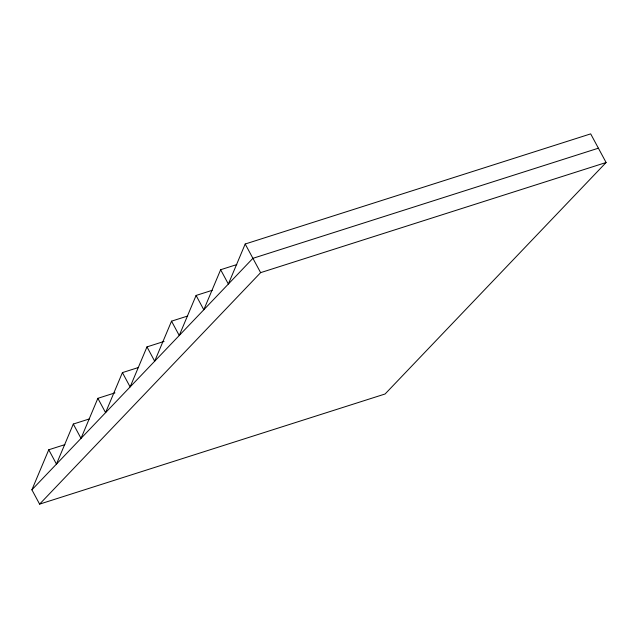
<?xml version="1.0" encoding="UTF-8"?>
<svg xmlns="http://www.w3.org/2000/svg" width="638" height="638" viewBox="0 0 638 638"><rect width="100%" height="100%" fill="white"/><g stroke="black" fill="none" stroke-linecap="round" stroke-linejoin="round"><path stroke-width="0.96" d="M236.778 264.587L220.644 269.73L228.356 284.046L245.199 244.011L590.684 133.876L606.1 162.507L385.089 393.989L39.612 504.124L31.9 489.809L48.751 449.774L64.885 444.63M89.44 418.911L73.306 424.047L56.455 464.089L48.751 449.774M114.944 392.888L97.861 398.327L81.01 438.37L73.306 424.047M138.558 367.464L122.416 372.608L105.573 412.642L97.861 398.327M164.062 341.442L146.979 346.889L130.128 386.923L122.416 372.608M187.668 316.025L171.534 321.169L154.683 361.204L146.979 346.889M212.223 290.306L196.089 295.45L179.238 335.484L171.534 321.169M220.644 269.73L203.801 309.765L196.089 295.45M31.9 489.809L252.911 258.326L598.388 148.191M39.612 504.124L260.623 272.641L606.1 162.507M245.199 244.011L260.623 272.641"/></g></svg>
